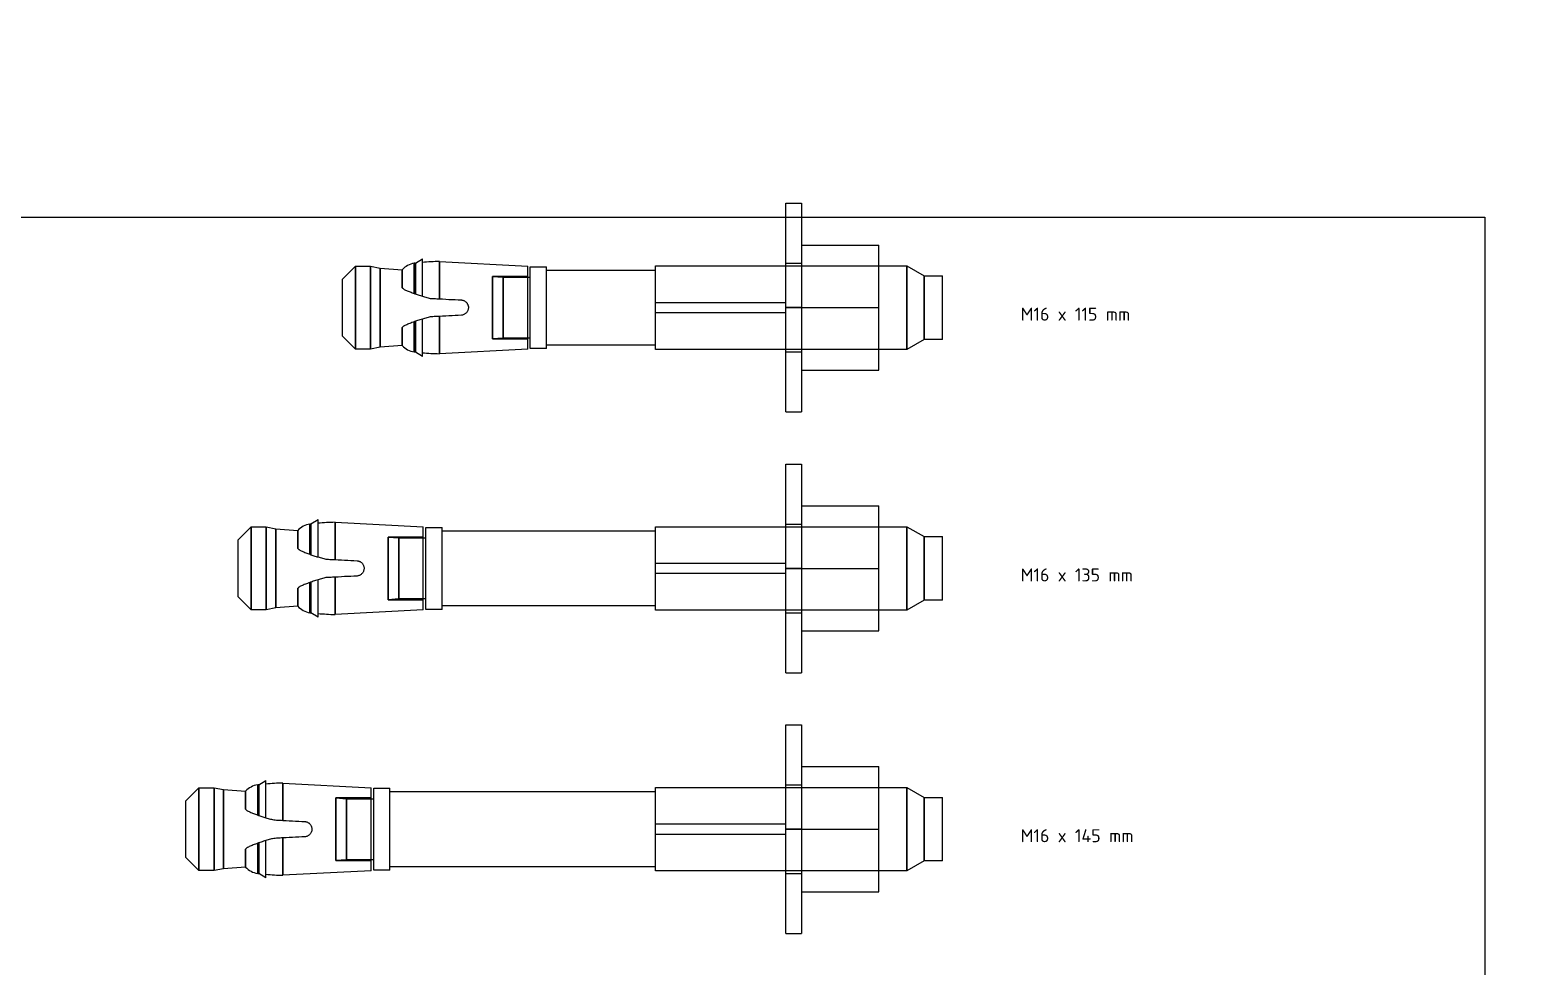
# Model space of a CAD drawing. Header units: millimetres. Extents: x 9508 to 4213564, y -7782 to 156074.
# Drawn here: x 91524.7 to 91812, y 150123.5 to 150303 of the extents above; entities that cross this region are included whole.
import ezdxf

# ---------------------------------------------------------------- set-up
doc = ezdxf.new("R2010")
doc.units = ezdxf.units.MM
doc.layers.add('GEOMETRIA', color=2, linetype='Continuous')
doc.layers.add('TEXTO', color=30, linetype='Continuous')
doc.styles.add('TEX_1-1', font='isocpeur.ttf', dxfattribs={"height": 2})

msp = doc.modelspace()

# ---------------------------------------------------------------- linework, layer by layer
for p, q in [((91669.55, 150249.73), (91669.55, 150269.73)), ((91669.55, 150269.73), (91672.55, 150269.73)), ((91672.55, 150269.73), (91672.55, 150249.73)), ((91672.55, 150261.73), (91687.35, 150261.73)), ((91672.55, 150261.73), (91672.55, 150261.73)), ((91687.35, 150261.73), (91687.35, 150261.73)), ((91687.35, 150249.73), (91687.35, 150261.73)), ((91584.55, 150255.18), (91587.05, 150257.68)), ((91587.05, 150241.78), (91587.05, 150257.68)), ((91587.05, 150257.68), (91589.93, 150257.68)), ((91587.05, 150257.68), (91587.05, 150241.78)), ((91589.93, 150241.78), (91589.93, 150257.68)), ((91589.93, 150257.68), (91591.75, 150257.31)), ((91589.93, 150257.68), (91589.93, 150241.78)), ((91591.75, 150242.15), (91591.75, 150257.31)), ((91591.75, 150257.31), (91595.98, 150257)), ((91591.75, 150257.31), (91591.75, 150242.15)), ((91595.98, 150253.55), (91595.98, 150257)), ((91595.98, 150257), (91595.98, 150253.55)), ((91598.3, 150258.23), (91598.3, 150252.44)), ((91598.3, 150252.44), (91598.3, 150258.23)), ((91598.52, 150258.25), (91599.87, 150259.09)), ((91598.52, 150258.25), (91598.52, 150252.36)), ((91598.52, 150252.36), (91598.52, 150258.25)), ((91599.87, 150251.92), (91599.87, 150259.09)), ((91603.14, 150258.58), (91603.14, 150251.42)), ((91603.14, 150258.58), (91620.05, 150257.69)), ((91603.14, 150251.42), (91603.14, 150258.58)), ((91620.05, 150241.77), (91620.05, 150257.69)), ((91620.55, 150241.88), (91620.55, 150257.58)), ((91620.55, 150257.58), (91623.65, 150257.58)), ((91623.65, 150241.88), (91623.65, 150257.58)), ((91623.65, 150256.93), (91644.55, 150256.93)), ((91644.55, 150241.73), (91644.55, 150257.73)), ((91644.55, 150257.73), (91669.55, 150257.73)), ((91669.55, 150258.23), (91672.55, 150258.23)), ((91669.55, 150257.73), (91687.35, 150257.73)), ((91687.35, 150257.73), (91692.75, 150257.73)), ((91692.75, 150241.73), (91692.75, 150257.73)), ((91692.75, 150257.73), (91696.05, 150255.83)), ((91692.75, 150257.73), (91692.75, 150241.73)), ((91584.55, 150244.28), (91584.55, 150255.18)), ((91595.98, 150253.55), (91596.04, 150253.49)), ((91613.3, 150243.73), (91613.3, 150255.73)), ((91620.05, 150255.73), (91613.3, 150255.73)), ((91613.3, 150255.73), (91615.35, 150255.58)), ((91613.3, 150255.73), (91613.3, 150243.73)), ((91615.35, 150243.88), (91615.35, 150255.58)), ((91615.35, 150255.58), (91620.05, 150255.58)), ((91615.35, 150255.58), (91615.35, 150243.88)), ((91620.05, 150255.58), (91620.55, 150255.58)), ((91696.05, 150243.63), (91696.05, 150255.83)), ((91696.05, 150255.83), (91699.55, 150255.83)), ((91696.05, 150255.83), (91696.05, 150243.63)), ((91699.55, 150243.63), (91699.55, 150255.83)), ((91596.04, 150253.49), (91596.1, 150253.44)), ((91596.1, 150253.44), (91596.16, 150253.39)), ((91596.16, 150253.39), (91596.22, 150253.33)), ((91596.22, 150253.33), (91596.29, 150253.28)), ((91596.29, 150253.28), (91596.35, 150253.23)), ((91596.35, 150253.23), (91596.35, 150253.23)), ((91596.35, 150253.23), (91596.5, 150253.17)), ((91596.35, 150253.23), (91596.35, 150253.23)), ((91596.5, 150253.17), (91596.65, 150253.1)), ((91596.65, 150253.1), (91596.81, 150253.03)), ((91596.81, 150253.03), (91596.98, 150252.96)), ((91596.98, 150252.96), (91597.15, 150252.89)), ((91597.15, 150252.89), (91597.33, 150252.81)), ((91597.33, 150252.81), (91597.51, 150252.74)), ((91597.51, 150252.74), (91597.7, 150252.67)), ((91597.7, 150252.67), (91597.9, 150252.59)), ((91597.9, 150252.59), (91598.1, 150252.52)), ((91598.1, 150252.52), (91598.3, 150252.44)), ((91598.3, 150252.44), (91598.33, 150252.43)), ((91598.33, 150252.43), (91598.36, 150252.42)), ((91598.36, 150252.42), (91598.39, 150252.41)), ((91598.39, 150252.41), (91598.43, 150252.4)), ((91598.43, 150252.4), (91598.46, 150252.39)), ((91598.46, 150252.39), (91598.49, 150252.37)), ((91598.49, 150252.37), (91598.52, 150252.36)), ((91598.52, 150252.36), (91598.71, 150252.3)), ((91598.71, 150252.3), (91598.9, 150252.23)), ((91598.9, 150252.23), (91599.09, 150252.17)), ((91599.09, 150252.17), (91599.28, 150252.1)), ((91599.28, 150252.1), (91599.48, 150252.04)), ((91599.48, 150252.04), (91599.67, 150251.98)), ((91599.67, 150251.98), (91599.87, 150251.92)), ((91599.87, 150251.92), (91600.08, 150251.86)), ((91599.87, 150251.92), (91599.87, 150251.92)), ((91599.87, 150251.92), (91599.87, 150251.92)), ((91600.08, 150251.86), (91600.3, 150251.8)), ((91600.3, 150251.8), (91600.51, 150251.74)), ((91600.51, 150251.74), (91600.73, 150251.68)), ((91600.73, 150251.68), (91600.95, 150251.62)), ((91600.95, 150251.62), (91601.17, 150251.56)), ((91601.17, 150251.56), (91601.39, 150251.51)), ((91601.39, 150251.51), (91601.39, 150251.51)), ((91601.39, 150251.51), (91601.64, 150251.5)), ((91601.39, 150251.51), (91601.39, 150251.51)), ((91601.64, 150251.5), (91601.89, 150251.48)), ((91601.89, 150251.48), (91602.14, 150251.47)), ((91602.14, 150251.47), (91602.39, 150251.46)), ((91602.39, 150251.46), (91602.64, 150251.44)), ((91602.64, 150251.44), (91602.89, 150251.43)), ((91602.89, 150251.43), (91603.14, 150251.42)), ((91603.14, 150251.42), (91603.75, 150251.39)), ((91603.75, 150251.39), (91604.35, 150251.35)), ((91604.35, 150251.35), (91604.96, 150251.32)), ((91604.96, 150251.32), (91605.56, 150251.29)), ((91605.56, 150251.29), (91606.16, 150251.26)), ((91606.16, 150251.26), (91606.75, 150251.23)), ((91606.75, 150251.23), (91607.35, 150251.2)), ((91607.35, 150251.2), (91607.45, 150251.18)), ((91607.35, 150251.2), (91607.35, 150251.2)), ((91607.35, 150251.2), (91607.35, 150251.2)), ((91607.45, 150251.18), (91607.55, 150251.17)), ((91607.55, 150251.17), (91607.64, 150251.14)), ((91607.64, 150251.14), (91607.74, 150251.11)), ((91607.74, 150251.11), (91607.83, 150251.07)), ((91607.83, 150251.07), (91607.92, 150251.03)), ((91607.92, 150251.03), (91608.01, 150250.97)), ((91608.01, 150250.97), (91608.09, 150250.92)), ((91608.09, 150250.92), (91608.17, 150250.86)), ((91608.17, 150250.86), (91608.24, 150250.79)), ((91608.24, 150250.79), (91608.3, 150250.73)), ((91608.3, 150250.73), (91608.37, 150250.65)), ((91608.37, 150250.65), (91608.43, 150250.57)), ((91644.55, 150248.73), (91644.55, 150250.73)), ((91644.55, 150250.73), (91669.55, 150250.73)), ((91669.55, 150248.73), (91669.55, 150250.73)), ((91600.73, 150247.79), (91600.51, 150247.73)), ((91600.95, 150247.85), (91600.73, 150247.79)), ((91601.17, 150247.91), (91600.95, 150247.85)), ((91601.39, 150247.96), (91601.17, 150247.91)), ((91601.64, 150247.97), (91601.39, 150247.96)), ((91601.39, 150247.96), (91601.39, 150247.96)), ((91601.39, 150247.96), (91601.39, 150247.96)), ((91601.89, 150247.99), (91601.64, 150247.97)), ((91602.14, 150248), (91601.89, 150247.99)), ((91602.39, 150248.01), (91602.14, 150248)), ((91602.64, 150248.03), (91602.39, 150248.01)), ((91602.89, 150248.04), (91602.64, 150248.03)), ((91603.14, 150248.05), (91602.89, 150248.04)), ((91603.75, 150248.08), (91603.14, 150248.05)), ((91603.14, 150248.05), (91603.14, 150240.89)), ((91603.14, 150240.89), (91603.14, 150248.05)), ((91604.35, 150248.12), (91603.75, 150248.08)), ((91604.96, 150248.15), (91604.35, 150248.12)), ((91605.56, 150248.18), (91604.96, 150248.15)), ((91606.16, 150248.21), (91605.56, 150248.18)), ((91606.75, 150248.24), (91606.16, 150248.21)), ((91607.35, 150248.27), (91606.75, 150248.24)), ((91607.47, 150248.29), (91607.35, 150248.27)), ((91607.35, 150248.27), (91607.35, 150248.27)), ((91607.35, 150248.27), (91607.35, 150248.27)), ((91607.59, 150248.31), (91607.47, 150248.29)), ((91607.71, 150248.35), (91607.59, 150248.31)), ((91607.82, 150248.39), (91607.71, 150248.35)), ((91607.93, 150248.45), (91607.82, 150248.39)), ((91608.03, 150248.51), (91607.93, 150248.45)), ((91608.13, 150248.58), (91608.03, 150248.51)), ((91608.22, 150248.66), (91608.13, 150248.58)), ((91608.3, 150248.74), (91608.22, 150248.66)), ((91608.38, 150248.83), (91608.3, 150248.74)), ((91608.45, 150248.93), (91608.38, 150248.83)), ((91608.43, 150250.57), (91608.48, 150250.49)), ((91608.51, 150249.04), (91608.45, 150248.93)), ((91608.48, 150250.49), (91608.53, 150250.4)), ((91608.57, 150249.15), (91608.51, 150249.04)), ((91608.53, 150250.4), (91608.57, 150250.31)), ((91608.57, 150250.31), (91608.61, 150250.22)), ((91608.61, 150249.26), (91608.57, 150249.15)), ((91608.61, 150250.22), (91608.64, 150250.12)), ((91608.65, 150249.38), (91608.61, 150249.26)), ((91608.64, 150250.12), (91608.66, 150250.02)), ((91608.67, 150249.5), (91608.65, 150249.38)), ((91608.66, 150250.02), (91608.68, 150249.93)), ((91608.69, 150249.62), (91608.67, 150249.5)), ((91608.68, 150249.93), (91608.69, 150249.83)), ((91608.69, 150249.83), (91608.69, 150249.73)), ((91608.69, 150249.73), (91608.69, 150249.62)), ((91608.69, 150249.73), (91608.69, 150249.73)), ((91608.69, 150249.73), (91608.69, 150249.73)), ((91669.55, 150248.73), (91644.55, 150248.73)), ((91669.55, 150249.73), (91672.55, 150249.73)), ((91672.55, 150249.73), (91669.55, 150249.73)), ((91672.55, 150249.73), (91669.55, 150249.73)), ((91669.55, 150249.73), (91672.55, 150249.73)), ((91669.55, 150229.73), (91669.55, 150249.73)), ((91672.55, 150249.73), (91687.35, 150249.73)), ((91672.55, 150249.73), (91687.35, 150249.73)), ((91672.55, 150249.73), (91672.55, 150229.73)), ((91687.35, 150237.73), (91687.35, 150249.73)), ((91596.03, 150245.97), (91595.98, 150245.92)), ((91595.98, 150242.46), (91595.98, 150245.92)), ((91595.98, 150245.92), (91595.98, 150242.46)), ((91596.08, 150246.01), (91596.03, 150245.97)), ((91596.13, 150246.06), (91596.08, 150246.01)), ((91596.19, 150246.11), (91596.13, 150246.06)), ((91596.24, 150246.15), (91596.19, 150246.11)), ((91596.3, 150246.19), (91596.24, 150246.15)), ((91596.35, 150246.24), (91596.3, 150246.19)), ((91596.51, 150246.31), (91596.35, 150246.24)), ((91596.35, 150246.24), (91596.35, 150246.24)), ((91596.35, 150246.24), (91596.35, 150246.24)), ((91596.68, 150246.38), (91596.51, 150246.31)), ((91596.86, 150246.46), (91596.68, 150246.38)), ((91597.05, 150246.54), (91596.86, 150246.46)), ((91597.24, 150246.62), (91597.05, 150246.54)), ((91597.44, 150246.7), (91597.24, 150246.62)), ((91597.65, 150246.78), (91597.44, 150246.7)), ((91597.86, 150246.86), (91597.65, 150246.78)), ((91598.08, 150246.95), (91597.86, 150246.86)), ((91598.3, 150247.03), (91598.08, 150246.95)), ((91598.33, 150247.04), (91598.3, 150247.03)), ((91598.3, 150247.03), (91598.3, 150241.24)), ((91598.3, 150241.24), (91598.3, 150247.03)), ((91598.36, 150247.05), (91598.33, 150247.04)), ((91598.39, 150247.06), (91598.36, 150247.05)), ((91598.43, 150247.07), (91598.39, 150247.06)), ((91598.46, 150247.08), (91598.43, 150247.07)), ((91598.49, 150247.09), (91598.46, 150247.08)), ((91598.52, 150247.11), (91598.49, 150247.09)), ((91598.74, 150247.18), (91598.52, 150247.11)), ((91598.52, 150241.22), (91598.52, 150247.11)), ((91598.52, 150247.11), (91598.52, 150241.22)), ((91598.96, 150247.26), (91598.74, 150247.18)), ((91599.19, 150247.33), (91598.96, 150247.26)), ((91599.41, 150247.41), (91599.19, 150247.33)), ((91599.64, 150247.48), (91599.41, 150247.41)), ((91599.87, 150247.55), (91599.64, 150247.48)), ((91600.08, 150247.61), (91599.87, 150247.55)), ((91599.87, 150240.38), (91599.87, 150247.55)), ((91599.87, 150247.55), (91599.87, 150247.55)), ((91599.87, 150247.55), (91599.87, 150247.55)), ((91600.3, 150247.67), (91600.08, 150247.61)), ((91600.51, 150247.73), (91600.3, 150247.67)), ((91587.05, 150241.78), (91584.55, 150244.28)), ((91591.75, 150242.15), (91589.93, 150241.78)), ((91595.98, 150242.46), (91591.75, 150242.15)), ((91615.35, 150243.88), (91613.3, 150243.73)), ((91613.3, 150243.73), (91620.05, 150243.73)), ((91620.05, 150243.88), (91615.35, 150243.88)), ((91620.55, 150243.88), (91620.05, 150243.88)), ((91644.55, 150242.53), (91623.65, 150242.53)), ((91696.05, 150243.63), (91692.75, 150241.73)), ((91699.55, 150243.63), (91696.05, 150243.63)), ((91589.93, 150241.78), (91587.05, 150241.78)), ((91599.87, 150240.38), (91598.52, 150241.22)), ((91620.05, 150241.77), (91603.14, 150240.89)), ((91623.65, 150241.88), (91620.55, 150241.88)), ((91669.55, 150241.73), (91644.55, 150241.73)), ((91687.35, 150241.73), (91669.55, 150241.73)), ((91669.55, 150241.23), (91672.55, 150241.23)), ((91692.75, 150241.73), (91687.35, 150241.73)), ((91672.55, 150237.73), (91687.35, 150237.73)), ((91672.55, 150237.73), (91672.55, 150237.73)), ((91687.35, 150237.73), (91687.35, 150237.73)), ((91669.55, 150229.73), (91672.55, 150229.73)), ((91669.55, 150199.73), (91669.55, 150219.73)), ((91669.55, 150219.73), (91672.55, 150219.73)), ((91672.55, 150219.73), (91672.55, 150199.73)), ((91672.55, 150211.73), (91687.35, 150211.73)), ((91672.55, 150211.73), (91672.55, 150211.73)), ((91687.35, 150211.73), (91687.35, 150211.73)), ((91687.35, 150199.73), (91687.35, 150211.73)), ((91564.55, 150205.18), (91567.05, 150207.68)), ((91567.05, 150191.78), (91567.05, 150207.68)), ((91567.05, 150207.68), (91569.93, 150207.68)), ((91567.05, 150207.68), (91567.05, 150191.78)), ((91569.93, 150191.78), (91569.93, 150207.68)), ((91569.93, 150207.68), (91571.75, 150207.31)), ((91569.93, 150207.68), (91569.93, 150191.78)), ((91578.3, 150208.23), (91578.3, 150202.44)), ((91578.3, 150202.44), (91578.3, 150208.23)), ((91578.52, 150208.25), (91579.87, 150209.09)), ((91578.52, 150208.25), (91578.52, 150202.36)), ((91578.52, 150202.36), (91578.52, 150208.25)), ((91579.87, 150201.92), (91579.87, 150209.09)), ((91583.14, 150208.58), (91583.14, 150201.42)), ((91583.14, 150208.58), (91600.05, 150207.69)), ((91583.14, 150201.42), (91583.14, 150208.58)), ((91600.05, 150191.77), (91600.05, 150207.69)), ((91600.55, 150191.88), (91600.55, 150207.58)), ((91600.55, 150207.58), (91603.65, 150207.58)), ((91603.65, 150191.88), (91603.65, 150207.58)), ((91644.55, 150191.73), (91644.55, 150207.73)), ((91644.55, 150207.73), (91669.55, 150207.73)), ((91669.55, 150208.23), (91672.55, 150208.23)), ((91669.55, 150207.73), (91687.35, 150207.73)), ((91687.35, 150207.73), (91692.75, 150207.73)), ((91692.75, 150191.73), (91692.75, 150207.73)), ((91692.75, 150207.73), (91696.05, 150205.83)), ((91692.75, 150207.73), (91692.75, 150191.73)), ((91564.55, 150194.28), (91564.55, 150205.18)), ((91571.75, 150192.15), (91571.75, 150207.31)), ((91571.75, 150207.31), (91575.98, 150207)), ((91571.75, 150207.31), (91571.75, 150192.15)), ((91575.98, 150203.55), (91575.98, 150207)), ((91575.98, 150207), (91575.98, 150203.55)), ((91593.3, 150193.73), (91593.3, 150205.73)), ((91600.05, 150205.73), (91593.3, 150205.73)), ((91593.3, 150205.73), (91595.35, 150205.58)), ((91593.3, 150205.73), (91593.3, 150193.73)), ((91595.35, 150193.88), (91595.35, 150205.58)), ((91595.35, 150205.58), (91600.05, 150205.58)), ((91595.35, 150205.58), (91595.35, 150193.88)), ((91600.05, 150205.58), (91600.55, 150205.58)), ((91603.65, 150206.93), (91644.55, 150206.93)), ((91696.05, 150193.63), (91696.05, 150205.83)), ((91696.05, 150205.83), (91699.55, 150205.83)), ((91696.05, 150205.83), (91696.05, 150193.63)), ((91699.55, 150193.63), (91699.55, 150205.83)), ((91575.98, 150203.55), (91576.04, 150203.49)), ((91576.04, 150203.49), (91576.1, 150203.44)), ((91576.1, 150203.44), (91576.16, 150203.39)), ((91576.16, 150203.39), (91576.22, 150203.33)), ((91576.22, 150203.33), (91576.29, 150203.28)), ((91576.29, 150203.28), (91576.35, 150203.23)), ((91576.35, 150203.23), (91576.35, 150203.23)), ((91576.35, 150203.23), (91576.5, 150203.17)), ((91576.35, 150203.23), (91576.35, 150203.23)), ((91576.5, 150203.17), (91576.65, 150203.1)), ((91576.65, 150203.1), (91576.81, 150203.03)), ((91576.81, 150203.03), (91576.98, 150202.96)), ((91576.98, 150202.96), (91577.15, 150202.89)), ((91577.15, 150202.89), (91577.33, 150202.81)), ((91577.33, 150202.81), (91577.51, 150202.74)), ((91577.51, 150202.74), (91577.7, 150202.67)), ((91577.7, 150202.67), (91577.9, 150202.59)), ((91577.9, 150202.59), (91578.1, 150202.52)), ((91578.1, 150202.52), (91578.3, 150202.44)), ((91578.3, 150202.44), (91578.33, 150202.43)), ((91578.33, 150202.43), (91578.36, 150202.42)), ((91578.36, 150202.42), (91578.39, 150202.41)), ((91578.39, 150202.41), (91578.43, 150202.4)), ((91578.43, 150202.4), (91578.46, 150202.39)), ((91578.46, 150202.39), (91578.49, 150202.37)), ((91578.49, 150202.37), (91578.52, 150202.36)), ((91578.52, 150202.36), (91578.71, 150202.3)), ((91578.71, 150202.3), (91578.9, 150202.23)), ((91578.9, 150202.23), (91579.09, 150202.17)), ((91579.09, 150202.17), (91579.28, 150202.1)), ((91579.28, 150202.1), (91579.48, 150202.04)), ((91579.48, 150202.04), (91579.67, 150201.98)), ((91579.67, 150201.98), (91579.87, 150201.92)), ((91579.87, 150201.92), (91580.08, 150201.86)), ((91579.87, 150201.92), (91579.87, 150201.92)), ((91579.87, 150201.92), (91579.87, 150201.92)), ((91580.08, 150201.86), (91580.3, 150201.8)), ((91580.3, 150201.8), (91580.51, 150201.74)), ((91580.51, 150201.74), (91580.73, 150201.68)), ((91580.73, 150201.68), (91580.95, 150201.62)), ((91580.95, 150201.62), (91581.17, 150201.56)), ((91581.17, 150201.56), (91581.39, 150201.51)), ((91581.39, 150201.51), (91581.39, 150201.51)), ((91581.39, 150201.51), (91581.64, 150201.5)), ((91581.39, 150201.51), (91581.39, 150201.51)), ((91581.64, 150201.5), (91581.89, 150201.48)), ((91581.89, 150201.48), (91582.14, 150201.47)), ((91582.14, 150201.47), (91582.39, 150201.46)), ((91582.39, 150201.46), (91582.64, 150201.44)), ((91582.64, 150201.44), (91582.89, 150201.43)), ((91582.89, 150201.43), (91583.14, 150201.42)), ((91583.14, 150201.42), (91583.75, 150201.39)), ((91583.75, 150201.39), (91584.35, 150201.35)), ((91584.35, 150201.35), (91584.96, 150201.32)), ((91584.96, 150201.32), (91585.56, 150201.29)), ((91585.56, 150201.29), (91586.16, 150201.26)), ((91586.16, 150201.26), (91586.75, 150201.23)), ((91586.75, 150201.23), (91587.35, 150201.2)), ((91587.35, 150201.2), (91587.45, 150201.18)), ((91587.35, 150201.2), (91587.35, 150201.2)), ((91587.35, 150201.2), (91587.35, 150201.2)), ((91587.45, 150201.18), (91587.55, 150201.17)), ((91587.55, 150201.17), (91587.64, 150201.14)), ((91587.64, 150201.14), (91587.74, 150201.11)), ((91587.74, 150201.11), (91587.83, 150201.07)), ((91587.83, 150201.07), (91587.92, 150201.03)), ((91587.92, 150201.03), (91588.01, 150200.97)), ((91588.01, 150200.97), (91588.09, 150200.92)), ((91588.09, 150200.92), (91588.17, 150200.86)), ((91588.17, 150200.86), (91588.24, 150200.79)), ((91588.24, 150200.79), (91588.3, 150200.73)), ((91588.3, 150200.73), (91588.37, 150200.65)), ((91588.37, 150200.65), (91588.43, 150200.57)), ((91588.45, 150198.93), (91588.38, 150198.83)), ((91588.43, 150200.57), (91588.48, 150200.49)), ((91588.51, 150199.04), (91588.45, 150198.93)), ((91588.48, 150200.49), (91588.53, 150200.4)), ((91588.57, 150199.15), (91588.51, 150199.04)), ((91588.53, 150200.4), (91588.57, 150200.31)), ((91588.57, 150200.31), (91588.61, 150200.22)), ((91588.61, 150199.26), (91588.57, 150199.15)), ((91588.61, 150200.22), (91588.64, 150200.12)), ((91588.65, 150199.38), (91588.61, 150199.26)), ((91588.64, 150200.12), (91588.66, 150200.02)), ((91588.67, 150199.5), (91588.65, 150199.38)), ((91588.66, 150200.02), (91588.68, 150199.93)), ((91588.69, 150199.62), (91588.67, 150199.5)), ((91588.68, 150199.93), (91588.69, 150199.83)), ((91588.69, 150199.83), (91588.69, 150199.73)), ((91588.69, 150199.73), (91588.69, 150199.62)), ((91588.69, 150199.73), (91588.69, 150199.73)), ((91588.69, 150199.73), (91588.69, 150199.73)), ((91644.55, 150198.73), (91644.55, 150200.73)), ((91644.55, 150200.73), (91669.55, 150200.73)), ((91669.55, 150198.73), (91669.55, 150200.73)), ((91669.55, 150199.73), (91672.55, 150199.73)), ((91672.55, 150199.73), (91669.55, 150199.73)), ((91672.55, 150199.73), (91669.55, 150199.73)), ((91669.55, 150199.73), (91672.55, 150199.73)), ((91669.55, 150179.73), (91669.55, 150199.73)), ((91672.55, 150199.73), (91687.35, 150199.73)), ((91672.55, 150199.73), (91687.35, 150199.73)), ((91672.55, 150199.73), (91672.55, 150179.73)), ((91687.35, 150187.73), (91687.35, 150199.73)), ((91576.13, 150196.06), (91576.08, 150196.01)), ((91576.19, 150196.11), (91576.13, 150196.06)), ((91576.24, 150196.15), (91576.19, 150196.11)), ((91576.3, 150196.19), (91576.24, 150196.15)), ((91576.35, 150196.24), (91576.3, 150196.19)), ((91576.51, 150196.31), (91576.35, 150196.24)), ((91576.35, 150196.24), (91576.35, 150196.24)), ((91576.35, 150196.24), (91576.35, 150196.24)), ((91576.68, 150196.38), (91576.51, 150196.31)), ((91576.86, 150196.46), (91576.68, 150196.38)), ((91577.05, 150196.54), (91576.86, 150196.46)), ((91577.24, 150196.62), (91577.05, 150196.54)), ((91577.44, 150196.7), (91577.24, 150196.62)), ((91577.65, 150196.78), (91577.44, 150196.7)), ((91577.86, 150196.86), (91577.65, 150196.78)), ((91578.08, 150196.95), (91577.86, 150196.86)), ((91578.3, 150197.03), (91578.08, 150196.95)), ((91578.33, 150197.04), (91578.3, 150197.03)), ((91578.3, 150197.03), (91578.3, 150191.24)), ((91578.3, 150191.24), (91578.3, 150197.03)), ((91578.36, 150197.05), (91578.33, 150197.04)), ((91578.39, 150197.06), (91578.36, 150197.05)), ((91578.43, 150197.07), (91578.39, 150197.06)), ((91578.46, 150197.08), (91578.43, 150197.07)), ((91578.49, 150197.09), (91578.46, 150197.08)), ((91578.52, 150197.11), (91578.49, 150197.09)), ((91578.74, 150197.18), (91578.52, 150197.11)), ((91578.52, 150191.22), (91578.52, 150197.11)), ((91578.52, 150197.11), (91578.52, 150191.22)), ((91578.96, 150197.26), (91578.74, 150197.18)), ((91579.19, 150197.33), (91578.96, 150197.26)), ((91579.41, 150197.41), (91579.19, 150197.33)), ((91579.64, 150197.48), (91579.41, 150197.41)), ((91579.87, 150197.55), (91579.64, 150197.48)), ((91580.08, 150197.61), (91579.87, 150197.55)), ((91579.87, 150190.38), (91579.87, 150197.55)), ((91579.87, 150197.55), (91579.87, 150197.55)), ((91579.87, 150197.55), (91579.87, 150197.55)), ((91580.3, 150197.67), (91580.08, 150197.61)), ((91580.51, 150197.73), (91580.3, 150197.67)), ((91580.73, 150197.79), (91580.51, 150197.73)), ((91580.95, 150197.85), (91580.73, 150197.79)), ((91581.17, 150197.91), (91580.95, 150197.85)), ((91581.39, 150197.96), (91581.17, 150197.91)), ((91581.64, 150197.97), (91581.39, 150197.96)), ((91581.39, 150197.96), (91581.39, 150197.96)), ((91581.39, 150197.96), (91581.39, 150197.96)), ((91581.89, 150197.99), (91581.64, 150197.97)), ((91582.14, 150198), (91581.89, 150197.99)), ((91582.39, 150198.01), (91582.14, 150198)), ((91582.64, 150198.03), (91582.39, 150198.01)), ((91582.89, 150198.04), (91582.64, 150198.03)), ((91583.14, 150198.05), (91582.89, 150198.04)), ((91583.75, 150198.08), (91583.14, 150198.05)), ((91583.14, 150198.05), (91583.14, 150190.89)), ((91583.14, 150190.89), (91583.14, 150198.05)), ((91584.35, 150198.12), (91583.75, 150198.08)), ((91584.96, 150198.15), (91584.35, 150198.12)), ((91585.56, 150198.18), (91584.96, 150198.15)), ((91586.16, 150198.21), (91585.56, 150198.18)), ((91586.75, 150198.24), (91586.16, 150198.21)), ((91587.35, 150198.27), (91586.75, 150198.24)), ((91587.47, 150198.29), (91587.35, 150198.27)), ((91587.35, 150198.27), (91587.35, 150198.27)), ((91587.35, 150198.27), (91587.35, 150198.27)), ((91587.59, 150198.31), (91587.47, 150198.29)), ((91587.71, 150198.35), (91587.59, 150198.31)), ((91587.82, 150198.39), (91587.71, 150198.35)), ((91587.93, 150198.45), (91587.82, 150198.39)), ((91588.03, 150198.51), (91587.93, 150198.45)), ((91588.13, 150198.58), (91588.03, 150198.51)), ((91588.22, 150198.66), (91588.13, 150198.58)), ((91588.3, 150198.74), (91588.22, 150198.66)), ((91588.38, 150198.83), (91588.3, 150198.74)), ((91669.55, 150198.73), (91644.55, 150198.73)), ((91567.05, 150191.78), (91564.55, 150194.28)), ((91576.03, 150195.97), (91575.98, 150195.92)), ((91575.98, 150192.46), (91575.98, 150195.92)), ((91575.98, 150195.92), (91575.98, 150192.46)), ((91576.08, 150196.01), (91576.03, 150195.97)), ((91595.35, 150193.88), (91593.3, 150193.73)), ((91593.3, 150193.73), (91600.05, 150193.73)), ((91600.05, 150193.88), (91595.35, 150193.88)), ((91600.55, 150193.88), (91600.05, 150193.88)), ((91696.05, 150193.63), (91692.75, 150191.73)), ((91699.55, 150193.63), (91696.05, 150193.63)), ((91569.93, 150191.78), (91567.05, 150191.78)), ((91571.75, 150192.15), (91569.93, 150191.78)), ((91575.98, 150192.46), (91571.75, 150192.15)), ((91579.87, 150190.38), (91578.52, 150191.22)), ((91600.05, 150191.77), (91583.14, 150190.89)), ((91603.65, 150191.88), (91600.55, 150191.88)), ((91644.55, 150192.53), (91603.65, 150192.53)), ((91669.55, 150191.73), (91644.55, 150191.73)), ((91687.35, 150191.73), (91669.55, 150191.73)), ((91669.55, 150191.23), (91672.55, 150191.23)), ((91692.75, 150191.73), (91687.35, 150191.73)), ((91672.55, 150187.73), (91687.35, 150187.73)), ((91672.55, 150187.73), (91672.55, 150187.73)), ((91687.35, 150187.73), (91687.35, 150187.73)), ((91669.55, 150179.73), (91672.55, 150179.73)), ((91669.55, 150149.73), (91669.55, 150169.73)), ((91669.55, 150169.73), (91672.55, 150169.73)), ((91672.55, 150169.73), (91672.55, 150149.73)), ((91672.55, 150161.73), (91687.35, 150161.73)), ((91672.55, 150161.73), (91672.55, 150161.73)), ((91687.35, 150161.73), (91687.35, 150161.73)), ((91687.35, 150149.73), (91687.35, 150161.73)), ((91568.52, 150158.25), (91569.87, 150159.09)), ((91569.87, 150151.92), (91569.87, 150159.09)), ((91554.55, 150155.18), (91557.05, 150157.68)), ((91557.05, 150141.78), (91557.05, 150157.68)), ((91557.05, 150157.68), (91559.93, 150157.68)), ((91557.05, 150157.68), (91557.05, 150141.78)), ((91559.93, 150141.78), (91559.93, 150157.68)), ((91559.93, 150157.68), (91561.75, 150157.31)), ((91559.93, 150157.68), (91559.93, 150141.78)), ((91561.75, 150142.15), (91561.75, 150157.31)), ((91561.75, 150157.31), (91565.98, 150157)), ((91561.75, 150157.31), (91561.75, 150142.15)), ((91565.98, 150153.55), (91565.98, 150157)), ((91565.98, 150157), (91565.98, 150153.55)), ((91568.3, 150158.23), (91568.3, 150152.44)), ((91568.3, 150152.44), (91568.3, 150158.23)), ((91568.52, 150158.25), (91568.52, 150152.36)), ((91568.52, 150152.36), (91568.52, 150158.25)), ((91573.14, 150158.58), (91573.14, 150151.42)), ((91573.14, 150158.58), (91590.05, 150157.69)), ((91573.14, 150151.42), (91573.14, 150158.58)), ((91590.05, 150141.77), (91590.05, 150157.69)), ((91590.55, 150141.88), (91590.55, 150157.58)), ((91590.55, 150157.58), (91593.65, 150157.58)), ((91593.65, 150141.88), (91593.65, 150157.58)), ((91593.65, 150156.93), (91644.55, 150156.93)), ((91644.55, 150141.73), (91644.55, 150157.73)), ((91644.55, 150157.73), (91669.55, 150157.73)), ((91669.55, 150158.23), (91672.55, 150158.23)), ((91669.55, 150157.73), (91687.35, 150157.73)), ((91687.35, 150157.73), (91692.75, 150157.73)), ((91692.75, 150141.73), (91692.75, 150157.73)), ((91692.75, 150157.73), (91696.05, 150155.83)), ((91692.75, 150157.73), (91692.75, 150141.73)), ((91696.05, 150143.63), (91696.05, 150155.83)), ((91696.05, 150155.83), (91699.55, 150155.83)), ((91696.05, 150155.83), (91696.05, 150143.63)), ((91699.55, 150143.63), (91699.55, 150155.83)), ((91554.55, 150144.28), (91554.55, 150155.18)), ((91565.98, 150153.55), (91566.04, 150153.49)), ((91566.04, 150153.49), (91566.1, 150153.44)), ((91566.1, 150153.44), (91566.16, 150153.39)), ((91566.16, 150153.39), (91566.22, 150153.33)), ((91566.22, 150153.33), (91566.29, 150153.28)), ((91566.29, 150153.28), (91566.35, 150153.23)), ((91566.35, 150153.23), (91566.35, 150153.23)), ((91566.35, 150153.23), (91566.5, 150153.17)), ((91566.35, 150153.23), (91566.35, 150153.23)), ((91566.5, 150153.17), (91566.65, 150153.1)), ((91566.65, 150153.1), (91566.81, 150153.03)), ((91566.81, 150153.03), (91566.98, 150152.96)), ((91566.98, 150152.96), (91567.15, 150152.89)), ((91583.3, 150143.73), (91583.3, 150155.73)), ((91590.05, 150155.73), (91583.3, 150155.73)), ((91583.3, 150155.73), (91585.35, 150155.58)), ((91583.3, 150155.73), (91583.3, 150143.73)), ((91585.35, 150143.88), (91585.35, 150155.58)), ((91585.35, 150155.58), (91590.05, 150155.58)), ((91585.35, 150155.58), (91585.35, 150143.88)), ((91590.05, 150155.58), (91590.55, 150155.58)), ((91567.15, 150152.89), (91567.33, 150152.81)), ((91567.33, 150152.81), (91567.51, 150152.74)), ((91567.51, 150152.74), (91567.7, 150152.67)), ((91567.7, 150152.67), (91567.9, 150152.59)), ((91567.9, 150152.59), (91568.1, 150152.52)), ((91568.1, 150152.52), (91568.3, 150152.44)), ((91568.3, 150152.44), (91568.33, 150152.43)), ((91568.33, 150152.43), (91568.36, 150152.42)), ((91568.36, 150152.42), (91568.39, 150152.41)), ((91568.39, 150152.41), (91568.43, 150152.4)), ((91568.43, 150152.4), (91568.46, 150152.39)), ((91568.46, 150152.39), (91568.49, 150152.37)), ((91568.49, 150152.37), (91568.52, 150152.36)), ((91568.52, 150152.36), (91568.71, 150152.3)), ((91568.71, 150152.3), (91568.9, 150152.23)), ((91568.9, 150152.23), (91569.09, 150152.17)), ((91569.09, 150152.17), (91569.28, 150152.1)), ((91569.28, 150152.1), (91569.48, 150152.04)), ((91569.48, 150152.04), (91569.67, 150151.98)), ((91569.67, 150151.98), (91569.87, 150151.92)), ((91569.87, 150151.92), (91570.08, 150151.86)), ((91569.87, 150151.92), (91569.87, 150151.92)), ((91569.87, 150151.92), (91569.87, 150151.92)), ((91570.08, 150151.86), (91570.3, 150151.8)), ((91570.3, 150151.8), (91570.51, 150151.74)), ((91570.51, 150151.74), (91570.73, 150151.68)), ((91570.73, 150151.68), (91570.95, 150151.62)), ((91570.95, 150151.62), (91571.17, 150151.56)), ((91571.17, 150151.56), (91571.39, 150151.51)), ((91571.39, 150151.51), (91571.39, 150151.51)), ((91571.39, 150151.51), (91571.64, 150151.5)), ((91571.39, 150151.51), (91571.39, 150151.51)), ((91571.64, 150151.5), (91571.89, 150151.48)), ((91571.89, 150151.48), (91572.14, 150151.47)), ((91572.14, 150151.47), (91572.39, 150151.46)), ((91572.39, 150151.46), (91572.64, 150151.44)), ((91572.64, 150151.44), (91572.89, 150151.43)), ((91572.89, 150151.43), (91573.14, 150151.42)), ((91573.14, 150151.42), (91573.75, 150151.39)), ((91573.75, 150151.39), (91574.35, 150151.35)), ((91574.35, 150151.35), (91574.96, 150151.32)), ((91574.96, 150151.32), (91575.56, 150151.29)), ((91575.56, 150151.29), (91576.16, 150151.26)), ((91576.16, 150151.26), (91576.75, 150151.23)), ((91576.75, 150151.23), (91577.35, 150151.2)), ((91577.35, 150151.2), (91577.45, 150151.18)), ((91577.35, 150151.2), (91577.35, 150151.2)), ((91577.35, 150151.2), (91577.35, 150151.2)), ((91577.45, 150151.18), (91577.55, 150151.17)), ((91577.55, 150151.17), (91577.64, 150151.14)), ((91577.64, 150151.14), (91577.74, 150151.11)), ((91577.74, 150151.11), (91577.83, 150151.07)), ((91577.83, 150151.07), (91577.92, 150151.03)), ((91577.92, 150151.03), (91578.01, 150150.97)), ((91578.01, 150150.97), (91578.09, 150150.92)), ((91578.09, 150150.92), (91578.17, 150150.86)), ((91578.17, 150150.86), (91578.24, 150150.79)), ((91578.24, 150150.79), (91578.3, 150150.73)), ((91578.3, 150150.73), (91578.37, 150150.65)), ((91578.37, 150150.65), (91578.43, 150150.57)), ((91578.43, 150150.57), (91578.48, 150150.49)), ((91578.48, 150150.49), (91578.53, 150150.4)), ((91578.53, 150150.4), (91578.57, 150150.31)), ((91578.57, 150150.31), (91578.61, 150150.22)), ((91578.61, 150150.22), (91578.64, 150150.12)), ((91578.64, 150150.12), (91578.66, 150150.02)), ((91644.55, 150148.73), (91644.55, 150150.73)), ((91644.55, 150150.73), (91669.55, 150150.73)), ((91669.55, 150148.73), (91669.55, 150150.73)), ((91568.96, 150147.26), (91568.74, 150147.18)), ((91569.19, 150147.33), (91568.96, 150147.26)), ((91569.41, 150147.41), (91569.19, 150147.33)), ((91569.64, 150147.48), (91569.41, 150147.41)), ((91569.87, 150147.55), (91569.64, 150147.48)), ((91570.08, 150147.61), (91569.87, 150147.55)), ((91569.87, 150140.38), (91569.87, 150147.55)), ((91569.87, 150147.55), (91569.87, 150147.55)), ((91569.87, 150147.55), (91569.87, 150147.55)), ((91570.3, 150147.67), (91570.08, 150147.61)), ((91570.51, 150147.73), (91570.3, 150147.67)), ((91570.73, 150147.79), (91570.51, 150147.73)), ((91570.95, 150147.85), (91570.73, 150147.79)), ((91571.17, 150147.91), (91570.95, 150147.85)), ((91571.39, 150147.96), (91571.17, 150147.91)), ((91571.64, 150147.97), (91571.39, 150147.96)), ((91571.39, 150147.96), (91571.39, 150147.96)), ((91571.39, 150147.96), (91571.39, 150147.96)), ((91571.89, 150147.99), (91571.64, 150147.97)), ((91572.14, 150148), (91571.89, 150147.99)), ((91572.39, 150148.01), (91572.14, 150148)), ((91572.64, 150148.03), (91572.39, 150148.01)), ((91572.89, 150148.04), (91572.64, 150148.03)), ((91573.14, 150148.05), (91572.89, 150148.04)), ((91573.75, 150148.08), (91573.14, 150148.05)), ((91573.14, 150148.05), (91573.14, 150140.89)), ((91573.14, 150140.89), (91573.14, 150148.05)), ((91574.35, 150148.12), (91573.75, 150148.08)), ((91574.96, 150148.15), (91574.35, 150148.12)), ((91575.56, 150148.18), (91574.96, 150148.15)), ((91576.16, 150148.21), (91575.56, 150148.18)), ((91576.75, 150148.24), (91576.16, 150148.21)), ((91577.35, 150148.27), (91576.75, 150148.24)), ((91577.47, 150148.29), (91577.35, 150148.27)), ((91577.35, 150148.27), (91577.35, 150148.27)), ((91577.35, 150148.27), (91577.35, 150148.27)), ((91577.59, 150148.31), (91577.47, 150148.29)), ((91577.71, 150148.35), (91577.59, 150148.31)), ((91577.82, 150148.39), (91577.71, 150148.35)), ((91577.93, 150148.45), (91577.82, 150148.39)), ((91578.03, 150148.51), (91577.93, 150148.45)), ((91578.13, 150148.58), (91578.03, 150148.51)), ((91578.22, 150148.66), (91578.13, 150148.58)), ((91578.3, 150148.74), (91578.22, 150148.66)), ((91578.38, 150148.83), (91578.3, 150148.74)), ((91578.45, 150148.93), (91578.38, 150148.83)), ((91578.51, 150149.04), (91578.45, 150148.93)), ((91578.57, 150149.15), (91578.51, 150149.04)), ((91578.61, 150149.26), (91578.57, 150149.15)), ((91578.65, 150149.38), (91578.61, 150149.26)), ((91578.67, 150149.5), (91578.65, 150149.38)), ((91578.66, 150150.02), (91578.68, 150149.93)), ((91578.69, 150149.62), (91578.67, 150149.5)), ((91578.68, 150149.93), (91578.69, 150149.83)), ((91578.69, 150149.83), (91578.69, 150149.73)), ((91578.69, 150149.73), (91578.69, 150149.62)), ((91578.69, 150149.73), (91578.69, 150149.73)), ((91578.69, 150149.73), (91578.69, 150149.73)), ((91669.55, 150148.73), (91644.55, 150148.73)), ((91669.55, 150149.73), (91672.55, 150149.73)), ((91672.55, 150149.73), (91669.55, 150149.73)), ((91672.55, 150149.73), (91669.55, 150149.73)), ((91669.55, 150149.73), (91672.55, 150149.73)), ((91669.55, 150129.73), (91669.55, 150149.73)), ((91672.55, 150149.73), (91687.35, 150149.73)), ((91672.55, 150149.73), (91687.35, 150149.73)), ((91672.55, 150149.73), (91672.55, 150129.73)), ((91687.35, 150137.73), (91687.35, 150149.73)), ((91566.03, 150145.97), (91565.98, 150145.92)), ((91565.98, 150142.46), (91565.98, 150145.92)), ((91565.98, 150145.92), (91565.98, 150142.46)), ((91566.08, 150146.01), (91566.03, 150145.97)), ((91566.13, 150146.06), (91566.08, 150146.01)), ((91566.19, 150146.11), (91566.13, 150146.06)), ((91566.24, 150146.15), (91566.19, 150146.11)), ((91566.3, 150146.19), (91566.24, 150146.15)), ((91566.35, 150146.24), (91566.3, 150146.19)), ((91566.51, 150146.31), (91566.35, 150146.24)), ((91566.35, 150146.24), (91566.35, 150146.24)), ((91566.35, 150146.24), (91566.35, 150146.24)), ((91566.68, 150146.38), (91566.51, 150146.31)), ((91566.86, 150146.46), (91566.68, 150146.38)), ((91567.05, 150146.54), (91566.86, 150146.46)), ((91567.24, 150146.62), (91567.05, 150146.54)), ((91567.44, 150146.7), (91567.24, 150146.62)), ((91567.65, 150146.78), (91567.44, 150146.7)), ((91567.86, 150146.86), (91567.65, 150146.78)), ((91568.08, 150146.95), (91567.86, 150146.86)), ((91568.3, 150147.03), (91568.08, 150146.95)), ((91568.33, 150147.04), (91568.3, 150147.03)), ((91568.3, 150147.03), (91568.3, 150141.24)), ((91568.3, 150141.24), (91568.3, 150147.03)), ((91568.36, 150147.05), (91568.33, 150147.04)), ((91568.39, 150147.06), (91568.36, 150147.05)), ((91568.43, 150147.07), (91568.39, 150147.06)), ((91568.46, 150147.08), (91568.43, 150147.07)), ((91568.49, 150147.09), (91568.46, 150147.08)), ((91568.52, 150147.11), (91568.49, 150147.09)), ((91568.74, 150147.18), (91568.52, 150147.11)), ((91568.52, 150141.22), (91568.52, 150147.11)), ((91568.52, 150147.11), (91568.52, 150141.22)), ((91557.05, 150141.78), (91554.55, 150144.28)), ((91559.93, 150141.78), (91557.05, 150141.78)), ((91561.75, 150142.15), (91559.93, 150141.78)), ((91565.98, 150142.46), (91561.75, 150142.15)), ((91590.05, 150141.77), (91573.14, 150140.89)), ((91585.35, 150143.88), (91583.3, 150143.73)), ((91583.3, 150143.73), (91590.05, 150143.73)), ((91590.05, 150143.88), (91585.35, 150143.88)), ((91590.55, 150143.88), (91590.05, 150143.88)), ((91593.65, 150141.88), (91590.55, 150141.88)), ((91644.55, 150142.53), (91593.65, 150142.53)), ((91669.55, 150141.73), (91644.55, 150141.73)), ((91687.35, 150141.73), (91669.55, 150141.73)), ((91692.75, 150141.73), (91687.35, 150141.73)), ((91696.05, 150143.63), (91692.75, 150141.73)), ((91699.55, 150143.63), (91696.05, 150143.63)), ((91569.87, 150140.38), (91568.52, 150141.22)), ((91669.55, 150141.23), (91672.55, 150141.23)), ((91672.55, 150137.73), (91687.35, 150137.73)), ((91672.55, 150137.73), (91672.55, 150137.73)), ((91687.35, 150137.73), (91687.35, 150137.73)), ((91669.55, 150129.73), (91672.55, 150129.73))]:
    msp.add_line(p, q)
msp.add_lwpolyline([(91354.89, 150267.06), (91803.48, 150267.06), (91803.48, 149924.76), (91354.89, 149924.76)], close=True)
for centre, radius, start, end in [((91598.91, 150254.27), 4.01, 98.7137, 136.9395), ((91604.72, 150203.31), 55.29, 96.4457, 96.6689), ((91604.72, 150203.31), 55.29, 91.6416, 95.0408), ((91598.91, 150245.2), 4.01, 223.0605, 261.2863), ((91604.72, 150296.16), 55.29, 263.3311, 263.5543), ((91604.72, 150296.16), 55.29, 264.9592, 268.3584), ((91578.91, 150204.27), 4.01, 98.7137, 136.9395), ((91584.72, 150153.31), 55.29, 96.4457, 96.6689), ((91584.72, 150153.31), 55.29, 91.6416, 95.0408), ((91578.91, 150195.2), 4.01, 223.0605, 261.2863), ((91584.72, 150246.16), 55.29, 263.3311, 263.5543), ((91584.72, 150246.16), 55.29, 264.9592, 268.3584), ((91568.91, 150154.27), 4.01, 98.7137, 136.9395), ((91574.72, 150103.31), 55.29, 96.4457, 96.6689), ((91574.72, 150103.31), 55.29, 91.6416, 95.0408), ((91568.91, 150145.2), 4.01, 223.0605, 261.2863), ((91574.72, 150196.16), 55.29, 263.3311, 263.5543), ((91574.72, 150196.16), 55.29, 264.9592, 268.3584)]:
    msp.add_arc(centre, radius, start, end)
at = {"layer": 'GEOMETRIA'}
msp.add_circle((91188.62, 149975.91), 983.87, dxfattribs=at)

# ---------------------------------------------------------------- texts
at = {"layer": 'TEXTO', "char_height": 2.5, "attachment_point": 4, "style": 'TEX_1-1'}
for s, insert in [('M16 x 115 mm', (91714.55, 150248.48)), ('M16 x 135 mm', (91714.55, 150198.48)), ('M16 x 145 mm', (91714.55, 150148.48))]:
    msp.add_mtext_dynamic_manual_height_columns(s, width=33.4756, gutter_width=12.5, heights=[0], dxfattribs=dict(at, insert=insert))

doc.saveas('drawing.dxf')
